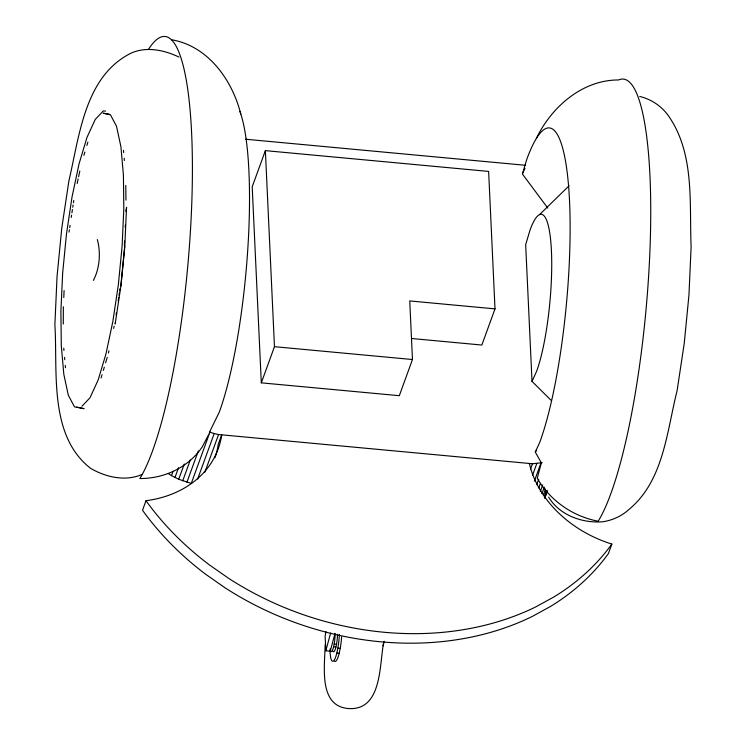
<?xml version="1.0" encoding="UTF-8"?>
<svg xmlns="http://www.w3.org/2000/svg" width="746" height="746" viewBox="0 0 746 746"><rect width="100%" height="100%" fill="white"/><g stroke="black" fill="none" stroke-linecap="round" stroke-linejoin="round"><path stroke-width="1.12" d="M63.354 306.746L63.289 324.025M63.783 297.523L64.1 290.604M124.377 245.555L124.591 241.014M125.216 227.39L125.328 225.115M125.953 211.491L126.065 209.225M325.097 644.842C324.948 666.271 317.843 707.376 349.883 708.635C382.428 709.418 379.248 663.865 383.78 642.138M121.467 276.029L121.682 273.773M120.861 285.932L124.741 246.133M69.042 232.09L69.378 229.833M69.714 227.577L70.059 225.32M71.243 217.422L71.579 215.174M71.914 212.918L72.427 209.533M72.763 207.276L73.099 205.019M73.444 202.763L73.779 200.506M116.115 314.831L116.46 312.546M118.176 301.086L118.698 297.654M119.043 295.36L119.379 293.075M119.724 290.781L120.069 288.488M325.927 631.554L325.135 636.133L325.806 650.792L330.208 651.202L335.047 633.391M115.406 322.673L115.154 323.95L120.983 285.448L124.787 246.488L126.54 207.267L126.55 208.432M330.273 650.428A13.027 2.499 -84.7 0 0 333.565 646.866L334.171 643.994A13.027 2.499 -84.7 0 0 335.122 634.072M332.651 650.652A13.027 2.499 -84.7 0 0 335.942 647.09L336.549 644.218A13.027 2.499 -84.7 0 0 337.509 634.287M330.058 651.864A22.501 4.308 -84.7 0 0 336.819 653.086L337.854 648.125A22.501 4.308 -84.7 0 0 339.393 634.361M334.441 661.17A22.501 4.308 -84.7 0 0 339.197 653.31L340.241 648.339A22.501 4.308 -84.7 0 0 341.631 636.898M77.174 183.488L78.134 178.947M78.619 176.671L79.822 170.993M108.45 353.026L108.925 350.788M113.662 328.417L114.138 326.179M325.806 650.792L330.655 632.981M383.034 645.85L384.246 641.401M83.906 155.373L84.895 152.072M86.872 145.461L87.86 142.16M101.074 377.989L102.043 374.744M103.349 370.408L104.319 367.153M105.615 362.817L107.237 357.399M265.371 150.636L252.204 186.808L261.305 382.847L399.306 395.697L412.463 359.525L409.75 300.936L495.008 308.872L488.63 171.421L265.371 150.636L274.463 346.685L261.305 382.847M214.96 457.736A110.744 87.739 20 0 0 218.233 444.383L221.711 434.843A110.744 87.739 20 0 1 146.002 500.715L142.523 510.255A277.997 220.256 20 0 0 205.915 574.439L225.106 587.839A277.997 220.256 20 0 0 532.318 616.429L550.427 606.498A277.997 220.256 20 0 0 608.382 553.607L611.851 544.067A110.744 87.739 20 0 1 529.352 463.471M148.65 49.096A229.022 43.874 -84.7 0 1 192.216 187.619A229.022 43.874 -84.7 0 1 139.838 478.559A83.244 76.185 31.6 0 0 198.716 451.722L202.175 447.04L209.924 432.158L191.265 483.445L178.723 479.258L171.505 475.622L173.091 471.267M174.965 477.515L178.527 467.714M178.723 479.258L184.281 463.993M182.723 480.844L190.295 460.03M186.92 482.242L198.324 450.92M197.653 479.016L214.205 433.557L218.569 434.545L532.476 463.76L542.23 462.651M204.852 472.255L218.569 434.545M495.008 308.872L481.841 345.044L411.559 338.498M530.518 469.15L532.476 463.76M532.457 475.482L536.784 463.574M534.341 481.179L540.971 462.968M536.719 484.648L538.687 479.24M538.78 487.94L540.374 483.557M540.328 491.493L542.715 484.947M541.932 493.656L544.31 487.129M543.536 494.486L545.522 489.04M544.31 496.193L546.305 490.728M544.561 497.899L547.303 490.364M544.972 497.125L546.939 491.698M544.794 498.169L547.163 491.679M536.365 138.43C551.313 107.126 582.328 79.813 618.593 79.962A229.022 43.874 -84.7 0 1 649.654 257.156A229.022 43.874 -84.7 0 1 598.18 521.212A83.244 76.185 31.6 0 1 540.514 483.539L537.241 478.223L541.363 462.874L535.292 452.039L539.88 442.014A173.566 33.253 -84.7 0 0 569.543 201.187A173.566 33.253 -84.7 0 0 526.769 159.374L522.387 174.005L547.806 208.097M522.825 173.053L524.988 168.316M532.01 381.374L536.598 371.359A86.778 16.626 -84.7 0 0 551.434 250.936A86.778 16.626 -84.7 0 0 530.042 230.038L525.669 244.66L532.01 381.374L551.462 400.705M209.57 431.99L219.268 412.184A173.566 33.253 -84.7 0 0 247.588 252.148A173.566 33.253 -84.7 0 0 239.904 111.424M535.292 452.039L536.672 450.211M93.362 280.431C99.712 268.532 100.924 252.558 97.344 239.587M82.013 406.178L90.005 397.767L98.174 379.947L105.96 353.94L112.842 321.498L118.334 284.841L122.083 246.478L123.808 209.02L123.416 175.002L120.927 146.766L116.497 126.214L110.445 114.763L103.172 113.196L109.578 114.306M539.535 214.624L569.067 185.801M142.132 474.409C125.384 481.748 105.792 477.226 90.564 468.329C48.425 435.431 57.796 371.499 54.878 324.771L57.05 276.449L61.759 228.164L68.921 180.756C79.44 136.136 84.587 76.213 131.072 53.152C146.514 46.187 164.251 50.075 178.956 57.041M105.587 111.126L103.34 110.912L95.227 119.453L86.928 137.553L79.02 163.971L72.036 196.916L66.459 234.132L62.655 273.101L60.892 311.147L61.293 345.687L63.83 374.371L68.324 395.231L74.469 406.859L84.102 408.668L76.717 407.074M245.434 139.213L525.594 165.304M274.463 346.685L412.463 359.525M334.171 643.994L336.549 644.218M333.565 646.866L335.942 647.09M337.854 648.125L340.241 648.339M336.819 653.086L339.197 653.31M171.524 39.743C208.171 45.963 232.192 80.027 240.799 114.017M639.76 96.467C650.876 99.125 660.975 105.736 667.791 114.921C695.02 152.799 689.248 202.781 691.122 246.795L688.95 295.118L684.241 343.402L677.079 390.811C666.831 431.3 663.753 480.424 629.335 509.145C621.931 515.952 612.466 520.419 602.516 521.799C582.216 523.328 559.5 515.244 548.618 497.097M209.924 432.158L214.205 433.557M168.382 473.617L171.505 475.622M123.472 150.356L123.668 152.622M124.172 158.264L124.368 160.53M63.746 348.195L63.951 350.489M64.557 357.371L64.762 359.665M65.266 365.4L65.471 367.694M330.096 648.945L330.208 651.202M125.785 185.418L125.953 200.152M611.851 544.067A277.997 220.256 20 0 1 553.896 596.959L535.787 606.89A277.997 220.256 20 0 1 228.574 578.299L209.393 564.899A277.997 220.256 20 0 1 146.002 500.715"/></g></svg>
